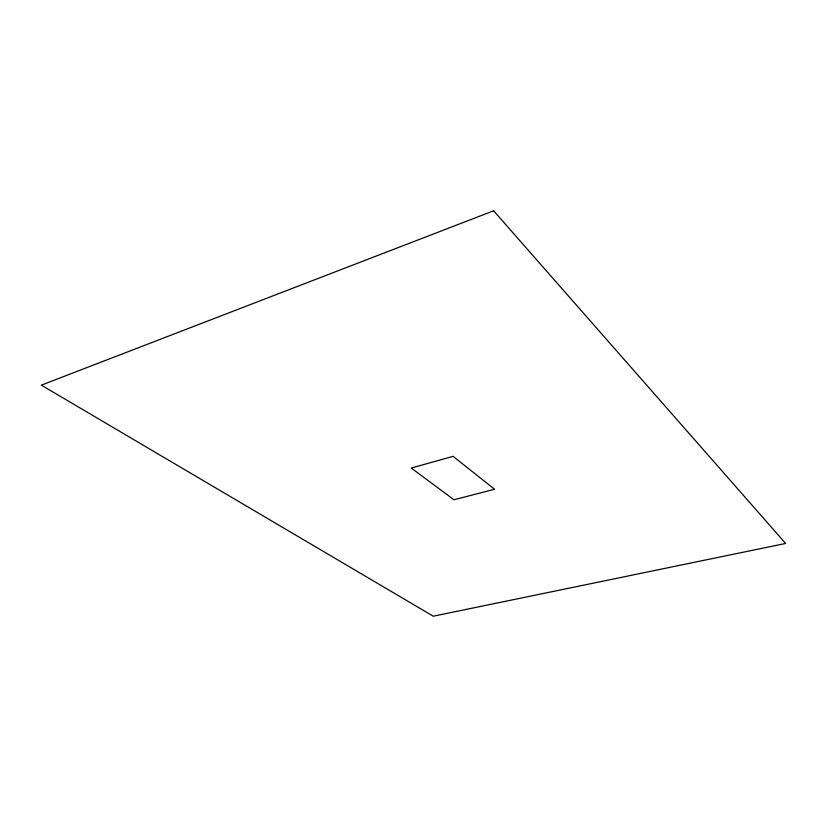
<?xml version="1.0" encoding="UTF-8"?>
<svg xmlns="http://www.w3.org/2000/svg" width="827" height="827" viewBox="0 0 827 827"><rect width="100%" height="100%" fill="white"/><g stroke="black" fill="none" stroke-linecap="round" stroke-linejoin="round"><path stroke-width="1.24" d="M493.626 210.792L41.35 385.144L433.265 616.208L785.65 543.453L493.626 210.792M453.113 456.359L411.236 468.03L453.961 499.756L494.587 489.253L453.113 456.359"/></g></svg>
